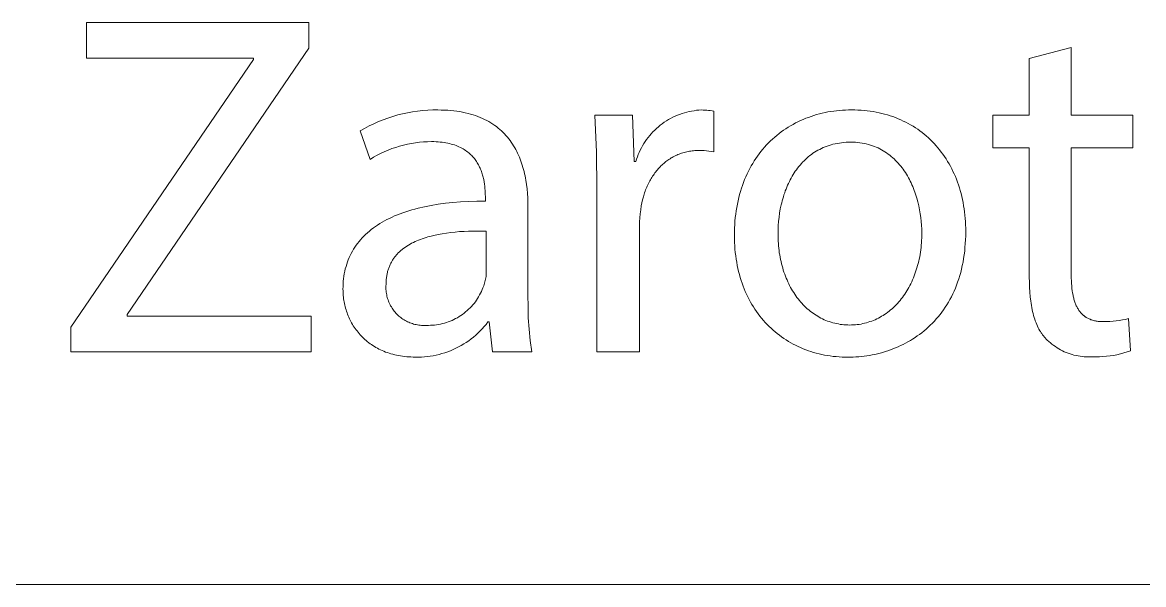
# Model space of a CAD drawing. Header units: millimetres. Extents: x -1421 to 3505, y -683 to 2759.
# Drawn here: x 2670.8 to 2783.9, y -682.8 to -626.1 of the extents above; entities that cross this region are included whole.
import ezdxf

# ---------------------------------------------------------------- set-up
doc = ezdxf.new("R2010")
doc.units = ezdxf.units.MM
doc.header["$MEASUREMENT"] = 0
doc.layers.add('Domyślny', color=7, linetype='Continuous', true_color=0x000000)

msp = doc.modelspace()

# ---------------------------------------------------------------- linework, layer by layer
at = {"layer": 'Domyślny', "color": 18, "lineweight": 15, "true_color": 0x000000}
for p, q in [((2677.29, -629.66), (2677.29, -626.07)), ((2677.29, -626.07), (2699.72, -626.07)), ((2699.72, -626.07), (2699.72, -628.67)), ((2699.72, -628.67), (2681.39, -655.54)), ((2772.36, -629.71), (2776.59, -628.58)), ((2776.59, -628.58), (2776.59, -635.42)), ((2675.71, -656.79), (2694.15, -629.81)), ((2694.15, -629.66), (2677.29, -629.66)), ((2694.15, -629.81), (2694.15, -629.66)), ((2772.36, -635.42), (2772.36, -629.71)), ((2708.68, -635.4), (2709.17, -635.28)), ((2709.17, -635.28), (2709.68, -635.17)), ((2709.68, -635.17), (2710.18, -635.08)), ((2710.18, -635.08), (2710.69, -635.01)), ((2710.69, -635.01), (2711.2, -634.95)), ((2711.2, -634.95), (2711.72, -634.91)), ((2711.72, -634.91), (2712.23, -634.89)), ((2712.23, -634.89), (2712.74, -634.89)), ((2712.74, -634.89), (2713.08, -634.9)), ((2713.08, -634.9), (2713.41, -634.91)), ((2713.41, -634.91), (2713.73, -634.92)), ((2713.73, -634.92), (2714.05, -634.95)), ((2714.05, -634.95), (2714.35, -634.98)), ((2714.35, -634.98), (2714.65, -635.02)), ((2714.65, -635.02), (2714.94, -635.06)), ((2714.94, -635.06), (2715.22, -635.12)), ((2715.22, -635.12), (2715.5, -635.17)), ((2715.5, -635.17), (2715.77, -635.24)), ((2715.77, -635.24), (2716.03, -635.31)), ((2737.11, -635.34), (2737.35, -635.25)), ((2737.35, -635.25), (2737.59, -635.18)), ((2737.59, -635.18), (2737.83, -635.11)), ((2737.83, -635.11), (2738.07, -635.05)), ((2738.07, -635.05), (2738.32, -635.01)), ((2738.32, -635.01), (2738.56, -634.97)), ((2738.56, -634.97), (2738.81, -634.93)), ((2738.81, -634.93), (2739.06, -634.91)), ((2739.06, -634.91), (2739.31, -634.89)), ((2739.31, -634.89), (2739.49, -634.9)), ((2739.49, -634.9), (2739.67, -634.91)), ((2739.67, -634.91), (2739.85, -634.92)), ((2739.85, -634.92), (2740.03, -634.94)), ((2740.03, -634.94), (2740.2, -634.96)), ((2740.2, -634.96), (2740.38, -634.99)), ((2740.38, -634.99), (2740.56, -635.03)), ((2740.56, -635.03), (2740.56, -639.13)), ((2751.2, -635.29), (2751.48, -635.22)), ((2751.48, -635.22), (2751.77, -635.16)), ((2751.77, -635.16), (2752.05, -635.1)), ((2752.05, -635.1), (2752.35, -635.05)), ((2752.35, -635.05), (2752.64, -635.01)), ((2752.64, -635.01), (2752.94, -634.97)), ((2752.94, -634.97), (2753.24, -634.94)), ((2753.24, -634.94), (2753.54, -634.92)), ((2753.54, -634.92), (2753.84, -634.9)), ((2753.84, -634.9), (2754.15, -634.89)), ((2754.15, -634.89), (2754.46, -634.89)), ((2754.46, -634.89), (2754.78, -634.89)), ((2754.78, -634.89), (2755.09, -634.9)), ((2755.09, -634.9), (2755.41, -634.92)), ((2755.41, -634.92), (2755.71, -634.94)), ((2755.71, -634.94), (2756.02, -634.98)), ((2756.02, -634.98), (2756.32, -635.01)), ((2756.32, -635.01), (2756.62, -635.06)), ((2756.62, -635.06), (2756.92, -635.11)), ((2756.92, -635.11), (2757.21, -635.17)), ((2757.21, -635.17), (2757.5, -635.24)), ((2757.5, -635.24), (2757.78, -635.31)), ((2705.8, -636.51), (2706.26, -636.28)), ((2706.26, -636.28), (2706.73, -636.07)), ((2706.73, -636.07), (2707.21, -635.88)), ((2707.21, -635.88), (2707.69, -635.71)), ((2707.69, -635.71), (2708.18, -635.55)), ((2708.18, -635.55), (2708.68, -635.4)), ((2716.03, -635.31), (2716.28, -635.38)), ((2716.28, -635.38), (2716.53, -635.47)), ((2716.53, -635.47), (2716.77, -635.55)), ((2716.77, -635.55), (2717.01, -635.65)), ((2717.01, -635.65), (2717.23, -635.75)), ((2717.23, -635.75), (2717.45, -635.85)), ((2717.45, -635.85), (2717.67, -635.96)), ((2717.67, -635.96), (2717.87, -636.07)), ((2717.87, -636.07), (2718.07, -636.19)), ((2718.07, -636.19), (2718.27, -636.32)), ((2718.27, -636.32), (2718.46, -636.45)), ((2728.72, -639.15), (2728.57, -635.42)), ((2728.57, -635.42), (2732.36, -635.42)), ((2732.36, -635.42), (2732.52, -640.11)), ((2735.16, -636.43), (2735.36, -636.28)), ((2735.36, -636.28), (2735.56, -636.14)), ((2735.56, -636.14), (2735.77, -636)), ((2735.77, -636), (2735.99, -635.87)), ((2735.99, -635.87), (2736.2, -635.75)), ((2736.2, -635.75), (2736.43, -635.63)), ((2736.43, -635.63), (2736.65, -635.53)), ((2736.65, -635.53), (2736.88, -635.43)), ((2736.88, -635.43), (2737.11, -635.34)), ((2748.3, -636.49), (2748.54, -636.35)), ((2748.54, -636.35), (2748.79, -636.21)), ((2748.79, -636.21), (2749.04, -636.09)), ((2749.04, -636.09), (2749.3, -635.96)), ((2749.3, -635.96), (2749.56, -635.85)), ((2749.56, -635.85), (2749.83, -635.74)), ((2749.83, -635.74), (2750.09, -635.64)), ((2750.09, -635.64), (2750.36, -635.54)), ((2750.36, -635.54), (2750.64, -635.45)), ((2750.64, -635.45), (2750.92, -635.37)), ((2750.92, -635.37), (2751.2, -635.29)), ((2757.78, -635.31), (2758.06, -635.39)), ((2758.06, -635.39), (2758.34, -635.48)), ((2758.34, -635.48), (2758.61, -635.57)), ((2758.61, -635.57), (2758.88, -635.67)), ((2758.88, -635.67), (2759.15, -635.78)), ((2759.15, -635.78), (2759.41, -635.89)), ((2759.41, -635.89), (2759.66, -636.01)), ((2759.66, -636.01), (2759.91, -636.13)), ((2759.91, -636.13), (2760.16, -636.26)), ((2760.16, -636.26), (2760.4, -636.4)), ((2760.4, -636.4), (2760.64, -636.54)), ((2768.67, -638.73), (2768.67, -635.42)), ((2768.67, -635.42), (2772.36, -635.42)), ((2776.59, -635.42), (2782.81, -635.42)), ((2782.81, -635.42), (2782.81, -638.73)), ((2704.9, -637.01), (2705.35, -636.75)), ((2705.89, -639.88), (2704.9, -637.01)), ((2705.35, -636.75), (2705.8, -636.51)), ((2718.46, -636.45), (2718.64, -636.58)), ((2718.64, -636.58), (2718.81, -636.72)), ((2718.81, -636.72), (2718.98, -636.86)), ((2718.98, -636.86), (2719.15, -637.01)), ((2719.15, -637.01), (2719.31, -637.16)), ((2719.31, -637.16), (2719.46, -637.32)), ((2719.46, -637.32), (2719.6, -637.48)), ((2719.6, -637.48), (2719.74, -637.64)), ((2733.93, -637.67), (2734.09, -637.48)), ((2734.09, -637.48), (2734.25, -637.29)), ((2734.25, -637.29), (2734.42, -637.1)), ((2734.42, -637.1), (2734.6, -636.93)), ((2734.6, -636.93), (2734.78, -636.76)), ((2734.78, -636.76), (2734.97, -636.59)), ((2734.97, -636.59), (2735.16, -636.43)), ((2746.69, -637.64), (2746.91, -637.46)), ((2746.91, -637.46), (2747.13, -637.28)), ((2747.13, -637.28), (2747.35, -637.11)), ((2747.35, -637.11), (2747.58, -636.94)), ((2747.58, -636.94), (2747.82, -636.79)), ((2747.82, -636.79), (2748.05, -636.63)), ((2748.05, -636.63), (2748.3, -636.49)), ((2760.64, -636.54), (2760.88, -636.69)), ((2760.88, -636.69), (2761.11, -636.85)), ((2761.11, -636.85), (2761.33, -637.01)), ((2761.33, -637.01), (2761.55, -637.17)), ((2761.55, -637.17), (2761.77, -637.35)), ((2761.77, -637.35), (2761.98, -637.52)), ((2761.98, -637.52), (2762.19, -637.71)), ((2708.48, -638.67), (2708.09, -638.8)), ((2708.87, -638.55), (2708.48, -638.67)), ((2709.27, -638.44), (2708.87, -638.55)), ((2709.66, -638.35), (2709.27, -638.44)), ((2710.07, -638.27), (2709.66, -638.35)), ((2710.47, -638.21), (2710.07, -638.27)), ((2710.88, -638.16), (2710.47, -638.21)), ((2711.29, -638.12), (2710.88, -638.16)), ((2711.69, -638.1), (2711.29, -638.12)), ((2712.1, -638.09), (2711.69, -638.1)), ((2712.33, -638.09), (2712.1, -638.09)), ((2712.55, -638.1), (2712.33, -638.09)), ((2712.76, -638.11), (2712.55, -638.1)), ((2712.97, -638.13), (2712.76, -638.11)), ((2713.17, -638.15), (2712.97, -638.13)), ((2713.36, -638.18), (2713.17, -638.15)), ((2713.55, -638.21), (2713.36, -638.18)), ((2713.73, -638.25), (2713.55, -638.21)), ((2713.91, -638.29), (2713.73, -638.25)), ((2714.08, -638.33), (2713.91, -638.29)), ((2714.25, -638.38), (2714.08, -638.33)), ((2714.41, -638.43), (2714.25, -638.38)), ((2714.57, -638.49), (2714.41, -638.43)), ((2714.72, -638.55), (2714.57, -638.49)), ((2714.86, -638.61), (2714.72, -638.55)), ((2715, -638.67), (2714.86, -638.61)), ((2715.14, -638.74), (2715, -638.67)), ((2719.74, -637.64), (2719.88, -637.81)), ((2719.88, -637.81), (2720.01, -637.98)), ((2720.01, -637.98), (2720.13, -638.16)), ((2720.13, -638.16), (2720.25, -638.33)), ((2720.25, -638.33), (2720.37, -638.52)), ((2720.37, -638.52), (2720.48, -638.7)), ((2733.26, -638.72), (2733.38, -638.5)), ((2733.38, -638.5), (2733.51, -638.29)), ((2733.51, -638.29), (2733.64, -638.08)), ((2733.64, -638.08), (2733.78, -637.87)), ((2733.78, -637.87), (2733.93, -637.67)), ((2745.49, -638.86), (2745.68, -638.64)), ((2745.68, -638.64), (2745.87, -638.43)), ((2745.87, -638.43), (2746.07, -638.22)), ((2746.07, -638.22), (2746.27, -638.02)), ((2746.27, -638.02), (2746.48, -637.83)), ((2746.48, -637.83), (2746.69, -637.64)), ((2751.78, -638.62), (2751.59, -638.69)), ((2751.97, -638.54), (2751.78, -638.62)), ((2752.17, -638.48), (2751.97, -638.54)), ((2752.37, -638.42), (2752.17, -638.48)), ((2752.57, -638.36), (2752.37, -638.42)), ((2752.78, -638.31), (2752.57, -638.36)), ((2752.99, -638.27), (2752.78, -638.31)), ((2753.21, -638.23), (2752.99, -638.27)), ((2753.43, -638.2), (2753.21, -638.23)), ((2753.66, -638.18), (2753.43, -638.2)), ((2753.89, -638.16), (2753.66, -638.18)), ((2754.12, -638.15), (2753.89, -638.16)), ((2754.36, -638.15), (2754.12, -638.15)), ((2754.6, -638.15), (2754.36, -638.15)), ((2754.83, -638.16), (2754.6, -638.15)), ((2755.06, -638.18), (2754.83, -638.16)), ((2755.28, -638.21), (2755.06, -638.18)), ((2755.5, -638.24), (2755.28, -638.21)), ((2755.72, -638.28), (2755.5, -638.24)), ((2755.93, -638.32), (2755.72, -638.28)), ((2756.14, -638.38), (2755.93, -638.32)), ((2756.34, -638.44), (2756.14, -638.38)), ((2756.54, -638.5), (2756.34, -638.44)), ((2756.74, -638.57), (2756.54, -638.5)), ((2756.93, -638.65), (2756.74, -638.57)), ((2757.11, -638.73), (2756.93, -638.65)), ((2762.19, -637.71), (2762.39, -637.9)), ((2762.39, -637.9), (2762.58, -638.09)), ((2762.58, -638.09), (2762.78, -638.29)), ((2762.78, -638.29), (2762.96, -638.5)), ((2762.96, -638.5), (2763.14, -638.71)), ((2706.24, -639.67), (2705.89, -639.88)), ((2706.6, -639.47), (2706.24, -639.67)), ((2706.96, -639.28), (2706.6, -639.47)), ((2707.33, -639.11), (2706.96, -639.28)), ((2707.71, -638.95), (2707.33, -639.11)), ((2708.09, -638.8), (2707.71, -638.95)), ((2715.27, -638.82), (2715.14, -638.74)), ((2715.4, -638.89), (2715.27, -638.82)), ((2715.52, -638.97), (2715.4, -638.89)), ((2715.63, -639.05), (2715.52, -638.97)), ((2715.75, -639.14), (2715.63, -639.05)), ((2715.85, -639.23), (2715.75, -639.14)), ((2715.96, -639.32), (2715.85, -639.23)), ((2716.06, -639.41), (2715.96, -639.32)), ((2716.15, -639.5), (2716.06, -639.41)), ((2716.24, -639.6), (2716.15, -639.5)), ((2716.33, -639.7), (2716.24, -639.6)), ((2716.41, -639.8), (2716.33, -639.7)), ((2716.49, -639.9), (2716.41, -639.8)), ((2720.48, -638.7), (2720.58, -638.89)), ((2720.58, -638.89), (2720.68, -639.08)), ((2720.68, -639.08), (2720.77, -639.27)), ((2720.77, -639.27), (2720.86, -639.47)), ((2720.86, -639.47), (2720.95, -639.66)), ((2720.95, -639.66), (2721.03, -639.86)), ((2728.76, -642.88), (2728.72, -639.15)), ((2732.77, -639.87), (2732.85, -639.64)), ((2732.85, -639.64), (2732.94, -639.4)), ((2732.94, -639.4), (2733.04, -639.17)), ((2733.04, -639.17), (2733.14, -638.94)), ((2733.14, -638.94), (2733.26, -638.72)), ((2736.25, -639.74), (2736.14, -639.81)), ((2736.36, -639.68), (2736.25, -639.74)), ((2736.47, -639.62), (2736.36, -639.68)), ((2736.59, -639.56), (2736.47, -639.62)), ((2736.71, -639.5), (2736.59, -639.56)), ((2736.82, -639.44), (2736.71, -639.5)), ((2736.94, -639.39), (2736.82, -639.44)), ((2737.07, -639.34), (2736.94, -639.39)), ((2737.19, -639.3), (2737.07, -639.34)), ((2737.31, -639.25), (2737.19, -639.3)), ((2737.44, -639.21), (2737.31, -639.25)), ((2737.57, -639.18), (2737.44, -639.21)), ((2737.7, -639.14), (2737.57, -639.18)), ((2737.83, -639.11), (2737.7, -639.14)), ((2737.96, -639.09), (2737.83, -639.11)), ((2738.09, -639.06), (2737.96, -639.09)), ((2738.23, -639.04), (2738.09, -639.06)), ((2738.36, -639.02), (2738.23, -639.04)), ((2738.5, -639.01), (2738.36, -639.02)), ((2738.64, -638.99), (2738.5, -639.01)), ((2738.78, -638.99), (2738.64, -638.99)), ((2738.92, -638.98), (2738.78, -638.99)), ((2739.07, -638.98), (2738.92, -638.98)), ((2739.32, -638.98), (2739.07, -638.98)), ((2739.57, -639), (2739.32, -638.98)), ((2739.81, -639.02), (2739.57, -639)), ((2740.06, -639.05), (2739.81, -639.02)), ((2740.31, -639.08), (2740.06, -639.05)), ((2740.56, -639.13), (2740.31, -639.08)), ((2744.63, -640.04), (2744.79, -639.79)), ((2744.79, -639.79), (2744.96, -639.55)), ((2744.96, -639.55), (2745.13, -639.31)), ((2745.13, -639.31), (2745.31, -639.08)), ((2745.31, -639.08), (2745.49, -638.86)), ((2749.93, -639.76), (2749.79, -639.89)), ((2750.08, -639.63), (2749.93, -639.76)), ((2750.23, -639.5), (2750.08, -639.63)), ((2750.39, -639.39), (2750.23, -639.5)), ((2750.55, -639.27), (2750.39, -639.39)), ((2750.71, -639.16), (2750.55, -639.27)), ((2750.88, -639.06), (2750.71, -639.16)), ((2751.05, -638.96), (2750.88, -639.06)), ((2751.23, -638.87), (2751.05, -638.96)), ((2751.41, -638.78), (2751.23, -638.87)), ((2751.59, -638.69), (2751.41, -638.78)), ((2757.29, -638.82), (2757.11, -638.73)), ((2757.47, -638.91), (2757.29, -638.82)), ((2757.64, -639.01), (2757.47, -638.91)), ((2757.81, -639.12), (2757.64, -639.01)), ((2757.98, -639.23), (2757.81, -639.12)), ((2758.14, -639.34), (2757.98, -639.23)), ((2758.3, -639.46), (2758.14, -639.34)), ((2758.45, -639.58), (2758.3, -639.46)), ((2758.6, -639.71), (2758.45, -639.58)), ((2758.74, -639.84), (2758.6, -639.71)), ((2763.14, -638.71), (2763.32, -638.92)), ((2763.32, -638.92), (2763.49, -639.14)), ((2763.49, -639.14), (2763.66, -639.37)), ((2763.66, -639.37), (2763.82, -639.6)), ((2763.82, -639.6), (2763.97, -639.84)), ((2772.36, -638.73), (2768.67, -638.73)), ((2772.36, -651.76), (2772.36, -638.73)), ((2782.81, -638.73), (2776.59, -638.73)), ((2776.59, -638.73), (2776.59, -651.59)), ((2716.57, -640), (2716.49, -639.9)), ((2716.64, -640.11), (2716.57, -640)), ((2716.7, -640.22), (2716.64, -640.11)), ((2716.77, -640.33), (2716.7, -640.22)), ((2716.83, -640.43), (2716.77, -640.33)), ((2716.89, -640.55), (2716.83, -640.43)), ((2716.94, -640.66), (2716.89, -640.55)), ((2716.99, -640.77), (2716.94, -640.66)), ((2717.04, -640.88), (2716.99, -640.77)), ((2717.09, -641), (2717.04, -640.88)), ((2721.03, -639.86), (2721.11, -640.07)), ((2721.11, -640.07), (2721.18, -640.27)), ((2721.18, -640.27), (2721.24, -640.48)), ((2721.24, -640.48), (2721.31, -640.69)), ((2721.31, -640.69), (2721.37, -640.9)), ((2721.37, -640.9), (2721.42, -641.11)), ((2732.52, -640.11), (2732.7, -640.11)), ((2732.7, -640.11), (2732.77, -639.87)), ((2734.86, -640.93), (2734.78, -641.04)), ((2734.95, -640.83), (2734.86, -640.93)), ((2735.04, -640.73), (2734.95, -640.83)), ((2735.13, -640.64), (2735.04, -640.73)), ((2735.22, -640.54), (2735.13, -640.64)), ((2735.32, -640.45), (2735.22, -640.54)), ((2735.42, -640.36), (2735.32, -640.45)), ((2735.51, -640.28), (2735.42, -640.36)), ((2735.61, -640.19), (2735.51, -640.28)), ((2735.72, -640.11), (2735.61, -640.19)), ((2735.82, -640.03), (2735.72, -640.11)), ((2735.92, -639.96), (2735.82, -640.03)), ((2736.03, -639.88), (2735.92, -639.96)), ((2736.14, -639.81), (2736.03, -639.88)), ((2744.04, -641.08), (2744.18, -640.81)), ((2744.18, -640.81), (2744.33, -640.54)), ((2744.33, -640.54), (2744.48, -640.29)), ((2744.48, -640.29), (2744.63, -640.04)), ((2748.89, -640.92), (2748.77, -641.08)), ((2749, -640.76), (2748.89, -640.92)), ((2749.12, -640.61), (2749, -640.76)), ((2749.25, -640.46), (2749.12, -640.61)), ((2749.38, -640.31), (2749.25, -640.46)), ((2749.51, -640.16), (2749.38, -640.31)), ((2749.65, -640.02), (2749.51, -640.16)), ((2749.79, -639.89), (2749.65, -640.02)), ((2758.88, -639.98), (2758.74, -639.84)), ((2759.02, -640.12), (2758.88, -639.98)), ((2759.15, -640.27), (2759.02, -640.12)), ((2759.28, -640.42), (2759.15, -640.27)), ((2759.41, -640.57), (2759.28, -640.42)), ((2759.53, -640.72), (2759.41, -640.57)), ((2759.64, -640.88), (2759.53, -640.72)), ((2759.76, -641.05), (2759.64, -640.88)), ((2763.97, -639.84), (2764.12, -640.08)), ((2764.12, -640.08), (2764.27, -640.32)), ((2764.27, -640.32), (2764.41, -640.57)), ((2764.41, -640.57), (2764.54, -640.83)), ((2764.54, -640.83), (2764.67, -641.09)), ((2717.13, -641.11), (2717.09, -641)), ((2717.17, -641.23), (2717.13, -641.11)), ((2717.21, -641.34), (2717.17, -641.23)), ((2717.24, -641.46), (2717.21, -641.34)), ((2717.27, -641.57), (2717.24, -641.46)), ((2717.3, -641.69), (2717.27, -641.57)), ((2717.33, -641.8), (2717.3, -641.69)), ((2717.36, -641.92), (2717.33, -641.8)), ((2717.4, -642.15), (2717.36, -641.92)), ((2721.42, -641.11), (2721.47, -641.33)), ((2721.47, -641.33), (2721.52, -641.54)), ((2721.52, -641.54), (2721.56, -641.76)), ((2721.56, -641.76), (2721.6, -641.98)), ((2721.6, -641.98), (2721.67, -642.42)), ((2734.1, -642.06), (2734.03, -642.18)), ((2734.17, -641.94), (2734.1, -642.06)), ((2734.24, -641.82), (2734.17, -641.94)), ((2734.31, -641.7), (2734.24, -641.82)), ((2734.38, -641.58), (2734.31, -641.7)), ((2734.46, -641.47), (2734.38, -641.58)), ((2734.54, -641.36), (2734.46, -641.47)), ((2734.61, -641.25), (2734.54, -641.36)), ((2734.7, -641.14), (2734.61, -641.25)), ((2734.78, -641.04), (2734.7, -641.14)), ((2743.55, -642.21), (2743.66, -641.92)), ((2743.66, -641.92), (2743.79, -641.63)), ((2743.79, -641.63), (2743.91, -641.35)), ((2743.91, -641.35), (2744.04, -641.08)), ((2748.26, -641.94), (2748.17, -642.12)), ((2748.35, -641.76), (2748.26, -641.94)), ((2748.45, -641.59), (2748.35, -641.76)), ((2748.56, -641.42), (2748.45, -641.59)), ((2748.66, -641.25), (2748.56, -641.42)), ((2748.77, -641.08), (2748.66, -641.25)), ((2759.87, -641.21), (2759.76, -641.05)), ((2759.97, -641.38), (2759.87, -641.21)), ((2760.08, -641.55), (2759.97, -641.38)), ((2760.17, -641.73), (2760.08, -641.55)), ((2760.27, -641.9), (2760.17, -641.73)), ((2760.36, -642.08), (2760.27, -641.9)), ((2764.67, -641.09), (2764.79, -641.35)), ((2764.79, -641.35), (2764.91, -641.62)), ((2764.91, -641.62), (2765.02, -641.89)), ((2765.02, -641.89), (2765.12, -642.17)), ((2717.43, -642.37), (2717.4, -642.15)), ((2717.46, -642.59), (2717.43, -642.37)), ((2717.48, -642.81), (2717.46, -642.59)), ((2717.5, -643.02), (2717.48, -642.81)), ((2717.51, -643.23), (2717.5, -643.02)), ((2721.67, -642.42), (2721.72, -642.86)), ((2721.72, -642.86), (2721.76, -643.31)), ((2728.76, -659.29), (2728.76, -642.88)), ((2733.63, -643.1), (2733.58, -643.24)), ((2733.68, -642.96), (2733.63, -643.1)), ((2733.74, -642.83), (2733.68, -642.96)), ((2733.79, -642.7), (2733.74, -642.83)), ((2733.85, -642.57), (2733.79, -642.7)), ((2733.91, -642.44), (2733.85, -642.57)), ((2733.97, -642.31), (2733.91, -642.44)), ((2734.03, -642.18), (2733.97, -642.31)), ((2743.16, -643.42), (2743.24, -643.11)), ((2743.24, -643.11), (2743.34, -642.8)), ((2743.34, -642.8), (2743.44, -642.5)), ((2743.44, -642.5), (2743.55, -642.21)), ((2747.76, -643.06), (2747.7, -643.26)), ((2747.84, -642.87), (2747.76, -643.06)), ((2747.92, -642.68), (2747.84, -642.87)), ((2748, -642.49), (2747.92, -642.68)), ((2748.08, -642.31), (2748, -642.49)), ((2748.17, -642.12), (2748.08, -642.31)), ((2760.45, -642.26), (2760.36, -642.08)), ((2760.53, -642.45), (2760.45, -642.26)), ((2760.61, -642.63), (2760.53, -642.45)), ((2760.69, -642.82), (2760.61, -642.63)), ((2760.76, -643.01), (2760.69, -642.82)), ((2760.83, -643.2), (2760.76, -643.01)), ((2760.9, -643.39), (2760.83, -643.2)), ((2765.12, -642.17), (2765.22, -642.45)), ((2765.22, -642.45), (2765.31, -642.74)), ((2765.31, -642.74), (2765.4, -643.03)), ((2765.4, -643.03), (2765.48, -643.33)), ((2712.77, -644.41), (2713.5, -644.31)), ((2713.5, -644.31), (2714.25, -644.23)), ((2714.25, -644.23), (2715.03, -644.17)), ((2715.03, -644.17), (2715.84, -644.12)), ((2715.84, -644.12), (2716.66, -644.1)), ((2716.66, -644.1), (2717.52, -644.09)), ((2717.51, -643.43), (2717.51, -643.23)), ((2717.52, -643.62), (2717.51, -643.43)), ((2717.52, -644.09), (2717.52, -643.62)), ((2721.76, -643.31), (2721.79, -643.76)), ((2721.79, -643.76), (2721.81, -644.2)), ((2721.81, -644.2), (2721.81, -644.65)), ((2733.3, -644.25), (2733.24, -644.56)), ((2733.37, -643.96), (2733.3, -644.25)), ((2733.45, -643.66), (2733.37, -643.96)), ((2733.54, -643.38), (2733.45, -643.66)), ((2733.58, -643.24), (2733.54, -643.38)), ((2742.93, -644.39), (2743, -644.06)), ((2743, -644.06), (2743.07, -643.74)), ((2743.07, -643.74), (2743.16, -643.42)), ((2747.4, -644.26), (2747.35, -644.46)), ((2747.45, -644.05), (2747.4, -644.26)), ((2747.51, -643.85), (2747.45, -644.05)), ((2747.57, -643.65), (2747.51, -643.85)), ((2747.63, -643.45), (2747.57, -643.65)), ((2747.7, -643.26), (2747.63, -643.45)), ((2760.96, -643.58), (2760.9, -643.39)), ((2761.02, -643.78), (2760.96, -643.58)), ((2761.13, -644.17), (2761.02, -643.78)), ((2761.22, -644.56), (2761.13, -644.17)), ((2765.48, -643.33), (2765.56, -643.63)), ((2765.56, -643.63), (2765.62, -643.93)), ((2765.62, -643.93), (2765.69, -644.24)), ((2765.69, -644.24), (2765.74, -644.55)), ((2708.65, -645.48), (2708.92, -645.37)), ((2708.92, -645.37), (2709.21, -645.26)), ((2709.21, -645.26), (2709.5, -645.16)), ((2709.5, -645.16), (2709.8, -645.07)), ((2709.8, -645.07), (2710.1, -644.98)), ((2710.1, -644.98), (2710.41, -644.89)), ((2710.41, -644.89), (2710.73, -644.81)), ((2710.73, -644.81), (2711.38, -644.66)), ((2711.38, -644.66), (2712.06, -644.52)), ((2712.06, -644.52), (2712.77, -644.41)), ((2721.81, -644.65), (2721.81, -653.59)), ((2733.14, -645.36), (2733.1, -645.76)), ((2733.18, -644.96), (2733.14, -645.36)), ((2733.24, -644.56), (2733.18, -644.96)), ((2742.72, -645.75), (2742.76, -645.4)), ((2742.76, -645.4), (2742.81, -645.06)), ((2742.81, -645.06), (2742.87, -644.72)), ((2742.87, -644.72), (2742.93, -644.39)), ((2747.19, -645.29), (2747.13, -645.71)), ((2747.26, -644.87), (2747.19, -645.29)), ((2747.35, -644.46), (2747.26, -644.87)), ((2761.3, -644.96), (2761.22, -644.56)), ((2761.37, -645.36), (2761.3, -644.96)), ((2761.43, -645.75), (2761.37, -645.36)), ((2765.74, -644.55), (2765.79, -644.86)), ((2765.79, -644.86), (2765.83, -645.18)), ((2765.83, -645.18), (2765.87, -645.5)), ((2706.44, -646.65), (2706.66, -646.5)), ((2706.66, -646.5), (2706.88, -646.36)), ((2706.88, -646.36), (2707.12, -646.22)), ((2707.12, -646.22), (2707.35, -646.09)), ((2707.35, -646.09), (2707.6, -645.96)), ((2707.6, -645.96), (2707.85, -645.83)), ((2707.85, -645.83), (2708.11, -645.71)), ((2708.11, -645.71), (2708.37, -645.59)), ((2708.37, -645.59), (2708.65, -645.48)), ((2733.07, -646.17), (2733.06, -646.57)), ((2733.06, -646.57), (2733.06, -659.29)), ((2733.1, -645.76), (2733.07, -646.17)), ((2742.64, -646.82), (2742.66, -646.46)), ((2742.66, -646.46), (2742.69, -646.1)), ((2742.69, -646.1), (2742.72, -645.75)), ((2747.05, -646.55), (2747.03, -646.98)), ((2747.08, -646.13), (2747.05, -646.55)), ((2747.13, -645.71), (2747.08, -646.13)), ((2761.47, -646.14), (2761.43, -645.75)), ((2761.5, -646.53), (2761.47, -646.14)), ((2761.52, -646.92), (2761.5, -646.53)), ((2765.87, -645.5), (2765.9, -645.83)), ((2765.9, -645.83), (2765.92, -646.16)), ((2765.92, -646.16), (2765.94, -646.49)), ((2765.94, -646.49), (2765.95, -646.83)), ((2705.1, -647.8), (2705.27, -647.62)), ((2705.27, -647.62), (2705.45, -647.45)), ((2705.45, -647.45), (2705.64, -647.28)), ((2705.64, -647.28), (2705.83, -647.12)), ((2705.83, -647.12), (2706.02, -646.96)), ((2706.02, -646.96), (2706.23, -646.8)), ((2706.23, -646.8), (2706.44, -646.65)), ((2711.73, -647.7), (2711.54, -647.76)), ((2711.93, -647.65), (2711.73, -647.7)), ((2712.33, -647.55), (2711.93, -647.65)), ((2712.75, -647.46), (2712.33, -647.55)), ((2713.17, -647.38), (2712.75, -647.46)), ((2713.6, -647.31), (2713.17, -647.38)), ((2714.04, -647.26), (2713.6, -647.31)), ((2714.48, -647.21), (2714.04, -647.26)), ((2714.92, -647.17), (2714.48, -647.21)), ((2715.37, -647.15), (2714.92, -647.17)), ((2715.82, -647.12), (2715.37, -647.15)), ((2716.72, -647.11), (2715.82, -647.12)), ((2717.61, -647.11), (2716.72, -647.11)), ((2717.61, -651.26), (2717.61, -647.11)), ((2742.63, -647.19), (2742.64, -646.82)), ((2742.63, -647.56), (2742.63, -647.19)), ((2742.63, -647.92), (2742.63, -647.56)), ((2747.03, -646.98), (2747.03, -647.4)), ((2747.03, -647.4), (2747.03, -647.64)), ((2747.03, -647.64), (2747.03, -647.89)), ((2761.53, -647.3), (2761.52, -646.92)), ((2761.52, -647.55), (2761.53, -647.3)), ((2761.52, -647.8), (2761.52, -647.55)), ((2765.95, -647.58), (2765.94, -647.98)), ((2765.95, -646.83), (2765.95, -647.17)), ((2765.95, -647.17), (2765.95, -647.58)), ((2704.23, -648.94), (2704.36, -648.74)), ((2704.36, -648.74), (2704.49, -648.54)), ((2704.49, -648.54), (2704.64, -648.35)), ((2704.64, -648.35), (2704.79, -648.16)), ((2704.79, -648.16), (2704.94, -647.98)), ((2704.94, -647.98), (2705.1, -647.8)), ((2709.31, -648.83), (2709.17, -648.94)), ((2709.46, -648.72), (2709.31, -648.83)), ((2709.61, -648.62), (2709.46, -648.72)), ((2709.77, -648.53), (2709.61, -648.62)), ((2709.93, -648.43), (2709.77, -648.53)), ((2710.09, -648.34), (2709.93, -648.43)), ((2710.26, -648.26), (2710.09, -648.34)), ((2710.43, -648.18), (2710.26, -648.26)), ((2710.61, -648.1), (2710.43, -648.18)), ((2710.79, -648.02), (2710.61, -648.1)), ((2710.97, -647.95), (2710.79, -648.02)), ((2711.15, -647.89), (2710.97, -647.95)), ((2711.34, -647.82), (2711.15, -647.89)), ((2711.54, -647.76), (2711.34, -647.82)), ((2742.64, -648.26), (2742.63, -647.92)), ((2742.66, -648.61), (2742.64, -648.26)), ((2742.69, -648.95), (2742.66, -648.61)), ((2747.03, -647.89), (2747.05, -648.13)), ((2747.05, -648.13), (2747.06, -648.37)), ((2747.06, -648.37), (2747.08, -648.6)), ((2747.08, -648.6), (2747.1, -648.84)), ((2747.1, -648.84), (2747.13, -649.07)), ((2761.42, -649.01), (2761.45, -648.77)), ((2761.45, -648.77), (2761.47, -648.53)), ((2761.47, -648.53), (2761.49, -648.29)), ((2761.49, -648.29), (2761.51, -648.05)), ((2761.51, -648.05), (2761.52, -647.8)), ((2765.88, -648.76), (2765.85, -649.15)), ((2765.91, -648.38), (2765.88, -648.76)), ((2765.94, -647.98), (2765.91, -648.38)), ((2703.7, -650.01), (2703.79, -649.79)), ((2703.79, -649.79), (2703.89, -649.57)), ((2703.89, -649.57), (2704, -649.36)), ((2704, -649.36), (2704.11, -649.15)), ((2704.11, -649.15), (2704.23, -648.94)), ((2708.22, -649.96), (2708.17, -650.04)), ((2708.27, -649.89), (2708.22, -649.96)), ((2708.32, -649.82), (2708.27, -649.89)), ((2708.37, -649.75), (2708.32, -649.82)), ((2708.42, -649.68), (2708.37, -649.75)), ((2708.48, -649.61), (2708.42, -649.68)), ((2708.53, -649.54), (2708.48, -649.61)), ((2708.59, -649.48), (2708.53, -649.54)), ((2708.65, -649.41), (2708.59, -649.48)), ((2708.71, -649.35), (2708.65, -649.41)), ((2708.77, -649.29), (2708.71, -649.35)), ((2708.84, -649.23), (2708.77, -649.29)), ((2708.9, -649.17), (2708.84, -649.23)), ((2708.96, -649.11), (2708.9, -649.17)), ((2709.03, -649.05), (2708.96, -649.11)), ((2709.1, -648.99), (2709.03, -649.05)), ((2709.17, -648.94), (2709.1, -648.99)), ((2742.72, -649.28), (2742.69, -648.95)), ((2742.76, -649.61), (2742.72, -649.28)), ((2742.8, -649.94), (2742.76, -649.61)), ((2742.86, -650.26), (2742.8, -649.94)), ((2747.13, -649.07), (2747.16, -649.3)), ((2747.16, -649.3), (2747.2, -649.52)), ((2747.2, -649.52), (2747.24, -649.75)), ((2747.24, -649.75), (2747.28, -649.97)), ((2747.28, -649.97), (2747.33, -650.19)), ((2761.21, -650.16), (2761.26, -649.93)), ((2761.26, -649.93), (2761.31, -649.71)), ((2761.31, -649.71), (2761.35, -649.48)), ((2761.35, -649.48), (2761.38, -649.25)), ((2761.38, -649.25), (2761.42, -649.01)), ((2765.74, -649.88), (2765.68, -650.24)), ((2765.8, -649.52), (2765.74, -649.88)), ((2765.85, -649.15), (2765.8, -649.52)), ((2703.35, -651.17), (2703.4, -650.93)), ((2703.4, -650.93), (2703.47, -650.7)), ((2703.47, -650.7), (2703.54, -650.46)), ((2703.54, -650.46), (2703.61, -650.23)), ((2703.61, -650.23), (2703.7, -650.01)), ((2707.7, -651.1), (2707.67, -651.19)), ((2707.72, -651.01), (2707.7, -651.1)), ((2707.75, -650.92), (2707.72, -651.01)), ((2707.78, -650.84), (2707.75, -650.92)), ((2707.81, -650.75), (2707.78, -650.84)), ((2707.85, -650.67), (2707.81, -650.75)), ((2707.88, -650.58), (2707.85, -650.67)), ((2707.92, -650.5), (2707.88, -650.58)), ((2707.96, -650.42), (2707.92, -650.5)), ((2708, -650.34), (2707.96, -650.42)), ((2708.04, -650.26), (2708, -650.34)), ((2708.08, -650.19), (2708.04, -650.26)), ((2708.12, -650.11), (2708.08, -650.19)), ((2708.17, -650.04), (2708.12, -650.11)), ((2742.92, -650.58), (2742.86, -650.26)), ((2742.98, -650.89), (2742.92, -650.58)), ((2743.05, -651.2), (2742.98, -650.89)), ((2747.33, -650.19), (2747.38, -650.41)), ((2747.38, -650.41), (2747.44, -650.62)), ((2747.44, -650.62), (2747.5, -650.83)), ((2747.5, -650.83), (2747.56, -651.04)), ((2747.56, -651.04), (2747.63, -651.25)), ((2760.9, -651.23), (2760.97, -651.02)), ((2760.97, -651.02), (2761.04, -650.81)), ((2761.04, -650.81), (2761.1, -650.6)), ((2761.1, -650.6), (2761.16, -650.38)), ((2761.16, -650.38), (2761.21, -650.16)), ((2765.53, -650.94), (2765.45, -651.28)), ((2765.61, -650.6), (2765.53, -650.94)), ((2765.68, -650.24), (2765.61, -650.6)), ((2703.18, -652.44), (2703.2, -652.18)), ((2703.2, -652.18), (2703.22, -651.92)), ((2703.22, -651.92), (2703.26, -651.67)), ((2703.26, -651.67), (2703.3, -651.42)), ((2703.3, -651.42), (2703.35, -651.17)), ((2707.52, -652.17), (2707.51, -652.28)), ((2707.53, -652.07), (2707.52, -652.17)), ((2707.55, -651.86), (2707.53, -651.97)), ((2707.53, -651.97), (2707.53, -652.07)), ((2707.56, -651.76), (2707.55, -651.86)), ((2707.57, -651.67), (2707.56, -651.76)), ((2707.59, -651.57), (2707.57, -651.67)), ((2707.61, -651.47), (2707.59, -651.57)), ((2707.63, -651.38), (2707.61, -651.47)), ((2707.65, -651.28), (2707.63, -651.38)), ((2707.67, -651.19), (2707.65, -651.28)), ((2717.44, -652.37), (2717.48, -652.24)), ((2717.48, -652.24), (2717.51, -652.1)), ((2717.51, -652.1), (2717.54, -651.96)), ((2717.54, -651.96), (2717.57, -651.82)), ((2717.57, -651.82), (2717.59, -651.68)), ((2717.59, -651.68), (2717.6, -651.54)), ((2717.6, -651.54), (2717.61, -651.4)), ((2717.61, -651.4), (2717.61, -651.26)), ((2743.13, -651.5), (2743.05, -651.2)), ((2743.22, -651.8), (2743.13, -651.5)), ((2743.31, -652.09), (2743.22, -651.8)), ((2743.41, -652.38), (2743.31, -652.09)), ((2747.63, -651.25), (2747.7, -651.45)), ((2747.7, -651.45), (2747.78, -651.65)), ((2747.78, -651.65), (2747.85, -651.85)), ((2747.85, -651.85), (2747.94, -652.04)), ((2747.94, -652.04), (2748.02, -652.23)), ((2748.02, -652.23), (2748.11, -652.42)), ((2760.41, -652.42), (2760.51, -652.23)), ((2760.51, -652.23), (2760.59, -652.04)), ((2760.59, -652.04), (2760.68, -651.84)), ((2760.68, -651.84), (2760.76, -651.64)), ((2760.76, -651.64), (2760.83, -651.44)), ((2760.83, -651.44), (2760.9, -651.23)), ((2765.25, -651.93), (2765.14, -652.25)), ((2765.35, -651.61), (2765.25, -651.93)), ((2765.45, -651.28), (2765.35, -651.61)), ((2772.37, -652.28), (2772.36, -651.76)), ((2776.59, -651.59), (2776.6, -651.87)), ((2776.6, -651.87), (2776.61, -652.13)), ((2776.61, -652.13), (2776.62, -652.39)), ((2703.16, -652.97), (2703.17, -652.7)), ((2703.17, -653.13), (2703.16, -652.97)), ((2703.17, -652.7), (2703.18, -652.44)), ((2703.17, -653.29), (2703.17, -653.13)), ((2703.18, -653.45), (2703.17, -653.29)), ((2707.51, -652.49), (2707.5, -652.62)), ((2707.5, -652.62), (2707.5, -652.76)), ((2707.5, -652.76), (2707.5, -652.89)), ((2707.5, -652.89), (2707.5, -653.02)), ((2707.5, -653.02), (2707.51, -653.15)), ((2707.51, -652.28), (2707.51, -652.38)), ((2707.51, -652.38), (2707.51, -652.49)), ((2707.51, -653.15), (2707.53, -653.28)), ((2707.53, -653.28), (2707.55, -653.41)), ((2717.04, -653.39), (2717.13, -653.2)), ((2717.13, -653.2), (2717.21, -653.02)), ((2717.21, -653.02), (2717.28, -652.83)), ((2717.28, -652.83), (2717.35, -652.64)), ((2717.35, -652.64), (2717.4, -652.51)), ((2717.4, -652.51), (2717.44, -652.37)), ((2743.51, -652.66), (2743.41, -652.38)), ((2743.62, -652.94), (2743.51, -652.66)), ((2743.73, -653.22), (2743.62, -652.94)), ((2743.86, -653.49), (2743.73, -653.22)), ((2748.11, -652.42), (2748.2, -652.61)), ((2748.2, -652.61), (2748.3, -652.79)), ((2748.3, -652.79), (2748.4, -652.97)), ((2748.4, -652.97), (2748.5, -653.14)), ((2748.5, -653.14), (2748.61, -653.31)), ((2748.61, -653.31), (2748.72, -653.48)), ((2759.8, -653.48), (2759.91, -653.31)), ((2759.91, -653.31), (2760.02, -653.14)), ((2760.02, -653.14), (2760.12, -652.97)), ((2760.12, -652.97), (2760.22, -652.79)), ((2760.22, -652.79), (2760.32, -652.6)), ((2760.32, -652.6), (2760.41, -652.42)), ((2764.78, -653.16), (2764.65, -653.45)), ((2764.91, -652.87), (2764.78, -653.16)), ((2765.03, -652.56), (2764.91, -652.87)), ((2765.14, -652.25), (2765.03, -652.56)), ((2772.39, -652.78), (2772.37, -652.28)), ((2772.41, -653.26), (2772.39, -652.78)), ((2772.45, -653.73), (2772.41, -653.26)), ((2776.62, -652.39), (2776.64, -652.65)), ((2776.64, -652.65), (2776.66, -652.89)), ((2776.66, -652.89), (2776.69, -653.13)), ((2776.69, -653.13), (2776.72, -653.35)), ((2776.72, -653.35), (2776.77, -653.57)), ((2703.19, -653.62), (2703.18, -653.45)), ((2703.21, -653.78), (2703.19, -653.62)), ((2703.23, -653.94), (2703.21, -653.78)), ((2703.25, -654.1), (2703.23, -653.94)), ((2703.28, -654.26), (2703.25, -654.1)), ((2703.31, -654.41), (2703.28, -654.26)), ((2703.34, -654.57), (2703.31, -654.41)), ((2707.55, -653.41), (2707.57, -653.54)), ((2707.57, -653.54), (2707.6, -653.67)), ((2707.6, -653.67), (2707.63, -653.8)), ((2707.63, -653.8), (2707.67, -653.93)), ((2707.67, -653.93), (2707.71, -654.05)), ((2707.71, -654.05), (2707.75, -654.18)), ((2707.75, -654.18), (2707.8, -654.3)), ((2707.8, -654.3), (2707.86, -654.42)), ((2707.86, -654.42), (2707.91, -654.54)), ((2716.25, -654.56), (2716.38, -654.41)), ((2716.38, -654.41), (2716.51, -654.25)), ((2716.51, -654.25), (2716.62, -654.08)), ((2716.62, -654.08), (2716.74, -653.91)), ((2716.74, -653.91), (2716.84, -653.74)), ((2716.84, -653.74), (2716.94, -653.56)), ((2716.94, -653.56), (2717.04, -653.39)), ((2721.81, -653.59), (2721.82, -654.73)), ((2743.98, -653.75), (2743.86, -653.49)), ((2744.12, -654.01), (2743.98, -653.75)), ((2744.25, -654.27), (2744.12, -654.01)), ((2744.4, -654.52), (2744.25, -654.27)), ((2748.72, -653.48), (2748.83, -653.64)), ((2748.83, -653.64), (2748.94, -653.8)), ((2748.94, -653.8), (2749.06, -653.96)), ((2749.06, -653.96), (2749.18, -654.11)), ((2749.18, -654.11), (2749.31, -654.26)), ((2749.31, -654.26), (2749.44, -654.4)), ((2749.44, -654.4), (2749.57, -654.54)), ((2758.94, -654.55), (2759.07, -654.41)), ((2759.07, -654.41), (2759.2, -654.26)), ((2759.2, -654.26), (2759.33, -654.11)), ((2759.33, -654.11), (2759.45, -653.96)), ((2759.45, -653.96), (2759.57, -653.81)), ((2759.57, -653.81), (2759.69, -653.64)), ((2759.69, -653.64), (2759.8, -653.48)), ((2764.21, -654.28), (2764.05, -654.54)), ((2764.36, -654.01), (2764.21, -654.28)), ((2764.51, -653.73), (2764.36, -654.01)), ((2764.65, -653.45), (2764.51, -653.73)), ((2772.51, -654.18), (2772.45, -653.73)), ((2772.54, -654.4), (2772.51, -654.18)), ((2772.57, -654.62), (2772.54, -654.4)), ((2776.77, -653.57), (2776.79, -653.68)), ((2776.79, -653.68), (2776.81, -653.79)), ((2776.81, -653.79), (2776.84, -653.89)), ((2776.84, -653.89), (2776.87, -653.99)), ((2776.87, -653.99), (2776.9, -654.09)), ((2776.9, -654.09), (2776.93, -654.18)), ((2776.93, -654.18), (2776.96, -654.28)), ((2776.96, -654.28), (2776.99, -654.37)), ((2776.99, -654.37), (2777.03, -654.46)), ((2777.03, -654.46), (2777.06, -654.55)), ((2681.39, -655.54), (2681.39, -655.71)), ((2703.38, -654.73), (2703.34, -654.57)), ((2703.42, -654.89), (2703.38, -654.73)), ((2703.47, -655.04), (2703.42, -654.89)), ((2703.52, -655.19), (2703.47, -655.04)), ((2703.57, -655.35), (2703.52, -655.19)), ((2703.63, -655.5), (2703.57, -655.35)), ((2703.69, -655.65), (2703.63, -655.5)), ((2707.91, -654.54), (2707.97, -654.65)), ((2707.97, -654.65), (2708.04, -654.77)), ((2708.04, -654.77), (2708.11, -654.88)), ((2708.11, -654.88), (2708.18, -654.99)), ((2708.18, -654.99), (2708.26, -655.1)), ((2708.26, -655.1), (2708.34, -655.2)), ((2708.34, -655.2), (2708.43, -655.3)), ((2708.43, -655.3), (2708.51, -655.4)), ((2708.51, -655.4), (2708.6, -655.5)), ((2708.6, -655.5), (2708.7, -655.59)), ((2708.7, -655.59), (2708.8, -655.68)), ((2714.87, -655.74), (2715.04, -655.63)), ((2715.04, -655.63), (2715.21, -655.52)), ((2715.21, -655.52), (2715.37, -655.4)), ((2715.37, -655.4), (2715.53, -655.27)), ((2715.53, -655.27), (2715.69, -655.14)), ((2715.69, -655.14), (2715.83, -655)), ((2715.83, -655), (2715.98, -654.86)), ((2715.98, -654.86), (2716.12, -654.71)), ((2716.12, -654.71), (2716.25, -654.56)), ((2721.82, -654.73), (2721.85, -655.87)), ((2744.55, -654.76), (2744.4, -654.52)), ((2744.7, -655), (2744.55, -654.76)), ((2744.86, -655.24), (2744.7, -655)), ((2745.03, -655.46), (2744.86, -655.24)), ((2745.2, -655.69), (2745.03, -655.46)), ((2749.57, -654.54), (2749.7, -654.68)), ((2749.7, -654.68), (2749.84, -654.81)), ((2749.84, -654.81), (2749.98, -654.94)), ((2749.98, -654.94), (2750.12, -655.06)), ((2750.12, -655.06), (2750.26, -655.18)), ((2750.26, -655.18), (2750.41, -655.29)), ((2750.41, -655.29), (2750.56, -655.4)), ((2750.56, -655.4), (2750.71, -655.51)), ((2750.71, -655.51), (2750.87, -655.61)), ((2750.87, -655.61), (2751.03, -655.71)), ((2757.47, -655.71), (2757.63, -655.62)), ((2757.63, -655.62), (2757.78, -655.52)), ((2757.78, -655.52), (2757.94, -655.41)), ((2757.94, -655.41), (2758.09, -655.3)), ((2758.09, -655.3), (2758.24, -655.19)), ((2758.24, -655.19), (2758.38, -655.07)), ((2758.38, -655.07), (2758.53, -654.94)), ((2758.53, -654.94), (2758.67, -654.82)), ((2758.67, -654.82), (2758.8, -654.68)), ((2758.8, -654.68), (2758.94, -654.55)), ((2763.36, -655.53), (2763.17, -655.76)), ((2763.54, -655.29), (2763.36, -655.53)), ((2763.71, -655.05), (2763.54, -655.29)), ((2763.88, -654.8), (2763.71, -655.05)), ((2764.05, -654.54), (2763.88, -654.8)), ((2772.61, -654.83), (2772.57, -654.62)), ((2772.65, -655.04), (2772.61, -654.83)), ((2772.7, -655.24), (2772.65, -655.04)), ((2772.74, -655.44), (2772.7, -655.24)), ((2772.8, -655.63), (2772.74, -655.44)), ((2772.85, -655.82), (2772.8, -655.63)), ((2777.06, -654.55), (2777.1, -654.64)), ((2777.1, -654.64), (2777.14, -654.72)), ((2777.14, -654.72), (2777.19, -654.8)), ((2777.19, -654.8), (2777.23, -654.88)), ((2777.23, -654.88), (2777.28, -654.96)), ((2777.28, -654.96), (2777.32, -655.04)), ((2777.32, -655.04), (2777.37, -655.11)), ((2777.37, -655.11), (2777.42, -655.18)), ((2777.42, -655.18), (2777.48, -655.25)), ((2777.48, -655.25), (2777.53, -655.32)), ((2777.53, -655.32), (2777.59, -655.38)), ((2777.59, -655.38), (2777.64, -655.44)), ((2777.64, -655.44), (2777.7, -655.5)), ((2777.7, -655.5), (2777.77, -655.56)), ((2777.77, -655.56), (2777.83, -655.62)), ((2777.83, -655.62), (2777.86, -655.64)), ((2681.39, -655.71), (2699.97, -655.71)), ((2699.97, -655.71), (2699.97, -659.28)), ((2703.75, -655.8), (2703.69, -655.65)), ((2703.82, -655.95), (2703.75, -655.8)), ((2703.89, -656.09), (2703.82, -655.95)), ((2703.96, -656.24), (2703.89, -656.09)), ((2704.04, -656.38), (2703.96, -656.24)), ((2704.12, -656.52), (2704.04, -656.38)), ((2704.2, -656.66), (2704.12, -656.52)), ((2704.29, -656.8), (2704.2, -656.66)), ((2708.8, -655.68), (2708.9, -655.76)), ((2708.9, -655.76), (2709, -655.84)), ((2709, -655.84), (2709.11, -655.92)), ((2709.11, -655.92), (2709.21, -656)), ((2709.21, -656), (2709.33, -656.07)), ((2709.33, -656.07), (2709.44, -656.14)), ((2709.44, -656.14), (2709.56, -656.2)), ((2709.56, -656.2), (2709.67, -656.26)), ((2709.67, -656.26), (2709.79, -656.31)), ((2709.79, -656.31), (2709.91, -656.36)), ((2709.91, -656.36), (2710.04, -656.41)), ((2710.04, -656.41), (2710.16, -656.45)), ((2710.16, -656.45), (2710.29, -656.49)), ((2710.29, -656.49), (2710.42, -656.52)), ((2710.42, -656.52), (2710.55, -656.55)), ((2710.55, -656.55), (2710.68, -656.58)), ((2710.68, -656.58), (2710.81, -656.6)), ((2710.81, -656.6), (2710.94, -656.61)), ((2710.94, -656.61), (2711.07, -656.63)), ((2711.07, -656.63), (2711.2, -656.63)), ((2711.2, -656.63), (2711.33, -656.63)), ((2711.33, -656.63), (2711.46, -656.63)), ((2711.46, -656.63), (2711.6, -656.63)), ((2711.6, -656.63), (2711.8, -656.63)), ((2711.8, -656.63), (2712, -656.62)), ((2712, -656.62), (2712.2, -656.61)), ((2712.2, -656.61), (2712.4, -656.59)), ((2712.4, -656.59), (2712.61, -656.57)), ((2712.61, -656.57), (2712.8, -656.54)), ((2712.8, -656.54), (2713, -656.5)), ((2713, -656.5), (2713.2, -656.45)), ((2713.2, -656.45), (2713.4, -656.4)), ((2713.4, -656.4), (2713.59, -656.34)), ((2713.59, -656.34), (2713.78, -656.27)), ((2713.78, -656.27), (2713.97, -656.2)), ((2713.97, -656.2), (2714.16, -656.12)), ((2714.16, -656.12), (2714.34, -656.04)), ((2714.34, -656.04), (2714.52, -655.94)), ((2714.52, -655.94), (2714.7, -655.85)), ((2714.7, -655.85), (2714.87, -655.74)), ((2717.4, -656.75), (2717.2, -656.97)), ((2717.59, -656.52), (2717.4, -656.75)), ((2717.78, -656.28), (2717.59, -656.52)), ((2717.91, -656.28), (2717.78, -656.28)), ((2718.25, -659.28), (2717.91, -656.28)), ((2721.85, -655.87), (2721.93, -657.01)), ((2745.37, -655.91), (2745.2, -655.69)), ((2745.55, -656.12), (2745.37, -655.91)), ((2745.74, -656.33), (2745.55, -656.12)), ((2745.93, -656.53), (2745.74, -656.33)), ((2746.13, -656.73), (2745.93, -656.53)), ((2746.33, -656.92), (2746.13, -656.73)), ((2751.03, -655.71), (2751.19, -655.8)), ((2751.19, -655.8), (2751.35, -655.89)), ((2751.35, -655.89), (2751.52, -655.97)), ((2751.52, -655.97), (2751.68, -656.05)), ((2751.68, -656.05), (2751.85, -656.12)), ((2751.85, -656.12), (2752.03, -656.19)), ((2752.03, -656.19), (2752.2, -656.25)), ((2752.2, -656.25), (2752.38, -656.31)), ((2752.38, -656.31), (2752.56, -656.36)), ((2752.56, -656.36), (2752.74, -656.41)), ((2752.74, -656.41), (2752.92, -656.45)), ((2752.92, -656.45), (2753.11, -656.48)), ((2753.11, -656.48), (2753.29, -656.52)), ((2753.29, -656.52), (2753.48, -656.54)), ((2753.48, -656.54), (2753.67, -656.56)), ((2753.67, -656.56), (2753.87, -656.57)), ((2753.87, -656.57), (2754.06, -656.58)), ((2754.06, -656.58), (2754.26, -656.59)), ((2754.26, -656.59), (2754.45, -656.58)), ((2754.45, -656.58), (2754.65, -656.57)), ((2754.65, -656.57), (2754.84, -656.56)), ((2754.84, -656.56), (2755.02, -656.54)), ((2755.02, -656.54), (2755.21, -656.52)), ((2755.21, -656.52), (2755.4, -656.49)), ((2755.4, -656.49), (2755.58, -656.45)), ((2755.58, -656.45), (2755.76, -656.41)), ((2755.76, -656.41), (2755.94, -656.36)), ((2755.94, -656.36), (2756.12, -656.31)), ((2756.12, -656.31), (2756.3, -656.25)), ((2756.3, -656.25), (2756.47, -656.19)), ((2756.47, -656.19), (2756.64, -656.12)), ((2756.64, -656.12), (2756.81, -656.05)), ((2756.81, -656.05), (2756.98, -655.97)), ((2756.98, -655.97), (2757.15, -655.89)), ((2757.15, -655.89), (2757.31, -655.81)), ((2757.31, -655.81), (2757.47, -655.71)), ((2762.38, -656.61), (2762.18, -656.81)), ((2762.59, -656.41), (2762.38, -656.61)), ((2762.79, -656.2), (2762.59, -656.41)), ((2762.98, -655.98), (2762.79, -656.2)), ((2763.17, -655.76), (2762.98, -655.98)), ((2772.91, -656), (2772.85, -655.82)), ((2772.97, -656.18), (2772.91, -656)), ((2773.04, -656.36), (2772.97, -656.18)), ((2773.11, -656.53), (2773.04, -656.36)), ((2773.18, -656.7), (2773.11, -656.53)), ((2773.26, -656.86), (2773.18, -656.7)), ((2777.86, -655.64), (2777.9, -655.67)), ((2777.9, -655.67), (2777.93, -655.7)), ((2777.93, -655.7), (2777.96, -655.72)), ((2777.96, -655.72), (2778, -655.75)), ((2778, -655.75), (2778.03, -655.77)), ((2778.03, -655.77), (2778.07, -655.79)), ((2778.07, -655.79), (2778.11, -655.82)), ((2778.11, -655.82), (2778.18, -655.86)), ((2778.18, -655.86), (2778.25, -655.9)), ((2778.25, -655.9), (2778.33, -655.94)), ((2778.33, -655.94), (2778.41, -655.98)), ((2778.41, -655.98), (2778.49, -656.01)), ((2778.49, -656.01), (2778.58, -656.05)), ((2778.58, -656.05), (2778.66, -656.08)), ((2778.66, -656.08), (2778.75, -656.1)), ((2778.75, -656.1), (2778.84, -656.13)), ((2778.84, -656.13), (2778.93, -656.15)), ((2778.93, -656.15), (2779.03, -656.17)), ((2779.03, -656.17), (2779.12, -656.19)), ((2779.12, -656.19), (2779.22, -656.21)), ((2779.22, -656.21), (2779.32, -656.22)), ((2779.32, -656.22), (2779.43, -656.23)), ((2779.43, -656.23), (2779.53, -656.24)), ((2779.53, -656.24), (2779.64, -656.25)), ((2779.64, -656.25), (2779.75, -656.25)), ((2779.75, -656.25), (2779.86, -656.25)), ((2779.86, -656.25), (2780.18, -656.25)), ((2780.18, -656.25), (2780.49, -656.24)), ((2780.49, -656.24), (2780.81, -656.21)), ((2780.81, -656.21), (2781.12, -656.18)), ((2781.12, -656.18), (2781.44, -656.14)), ((2781.44, -656.14), (2781.75, -656.08)), ((2781.75, -656.08), (2782.06, -656.02)), ((2782.06, -656.02), (2782.37, -655.94)), ((2782.37, -655.94), (2782.57, -659.19)), ((2675.71, -659.28), (2675.71, -656.79)), ((2704.38, -656.93), (2704.29, -656.8)), ((2704.48, -657.06), (2704.38, -656.93)), ((2704.58, -657.19), (2704.48, -657.06)), ((2704.68, -657.32), (2704.58, -657.19)), ((2704.78, -657.45), (2704.68, -657.32)), ((2704.89, -657.57), (2704.78, -657.45)), ((2705.01, -657.69), (2704.89, -657.57)), ((2705.12, -657.81), (2705.01, -657.69)), ((2705.24, -657.93), (2705.12, -657.81)), ((2716.32, -657.8), (2716.09, -657.99)), ((2716.55, -657.6), (2716.32, -657.8)), ((2716.77, -657.4), (2716.55, -657.6)), ((2716.99, -657.19), (2716.77, -657.4)), ((2717.2, -656.97), (2716.99, -657.19)), ((2721.93, -657.01), (2722.04, -658.15)), ((2746.53, -657.1), (2746.33, -656.92)), ((2746.74, -657.28), (2746.53, -657.1)), ((2746.95, -657.45), (2746.74, -657.28)), ((2747.17, -657.62), (2746.95, -657.45)), ((2747.39, -657.78), (2747.17, -657.62)), ((2747.62, -657.94), (2747.39, -657.78)), ((2760.84, -657.85), (2760.6, -658)), ((2761.07, -657.69), (2760.84, -657.85)), ((2761.3, -657.53), (2761.07, -657.69)), ((2761.52, -657.36), (2761.3, -657.53)), ((2761.75, -657.18), (2761.52, -657.36)), ((2761.96, -657), (2761.75, -657.18)), ((2762.18, -656.81), (2761.96, -657)), ((2773.34, -657.01), (2773.26, -656.86)), ((2773.43, -657.17), (2773.34, -657.01)), ((2773.48, -657.24), (2773.43, -657.17)), ((2773.52, -657.31), (2773.48, -657.24)), ((2773.57, -657.38), (2773.52, -657.31)), ((2773.62, -657.45), (2773.57, -657.38)), ((2773.66, -657.52), (2773.62, -657.45)), ((2773.71, -657.59), (2773.66, -657.52)), ((2773.77, -657.66), (2773.71, -657.59)), ((2773.82, -657.72), (2773.77, -657.66)), ((2773.87, -657.79), (2773.82, -657.72)), ((2773.92, -657.85), (2773.87, -657.79)), ((2773.98, -657.91), (2773.92, -657.85)), ((2705.36, -658.04), (2705.24, -657.93)), ((2705.49, -658.15), (2705.36, -658.04)), ((2705.62, -658.26), (2705.49, -658.15)), ((2705.76, -658.37), (2705.62, -658.26)), ((2705.89, -658.47), (2705.76, -658.37)), ((2706.03, -658.57), (2705.89, -658.47)), ((2706.18, -658.66), (2706.03, -658.57)), ((2706.33, -658.76), (2706.18, -658.66)), ((2706.48, -658.85), (2706.33, -658.76)), ((2706.63, -658.93), (2706.48, -658.85)), ((2706.79, -659.01), (2706.63, -658.93)), ((2706.95, -659.09), (2706.79, -659.01)), ((2714.55, -658.93), (2714.27, -659.06)), ((2714.82, -658.8), (2714.55, -658.93)), ((2715.08, -658.65), (2714.82, -658.8)), ((2715.34, -658.5), (2715.08, -658.65)), ((2715.59, -658.34), (2715.34, -658.5)), ((2715.84, -658.17), (2715.59, -658.34)), ((2716.09, -657.99), (2715.84, -658.17)), ((2722.04, -658.15), (2722.19, -659.28)), ((2747.85, -658.09), (2747.62, -657.94)), ((2748.08, -658.24), (2747.85, -658.09)), ((2748.32, -658.38), (2748.08, -658.24)), ((2748.56, -658.51), (2748.32, -658.38)), ((2748.8, -658.63), (2748.56, -658.51)), ((2749.05, -658.76), (2748.8, -658.63)), ((2749.31, -658.87), (2749.05, -658.76)), ((2749.56, -658.98), (2749.31, -658.87)), ((2749.82, -659.08), (2749.56, -658.98)), ((2758.62, -659), (2758.36, -659.09)), ((2758.88, -658.89), (2758.62, -659)), ((2759.13, -658.79), (2758.88, -658.89)), ((2759.38, -658.67), (2759.13, -658.79)), ((2759.63, -658.55), (2759.38, -658.67)), ((2759.88, -658.42), (2759.63, -658.55)), ((2760.12, -658.29), (2759.88, -658.42)), ((2760.37, -658.15), (2760.12, -658.29)), ((2760.6, -658), (2760.37, -658.15)), ((2774.04, -657.97), (2773.98, -657.91)), ((2774.18, -658.12), (2774.04, -657.97)), ((2774.34, -658.26), (2774.18, -658.12)), ((2774.49, -658.4), (2774.34, -658.26)), ((2774.65, -658.53), (2774.49, -658.4)), ((2774.82, -658.65), (2774.65, -658.53)), ((2774.99, -658.77), (2774.82, -658.65)), ((2775.16, -658.89), (2774.99, -658.77)), ((2775.34, -658.99), (2775.16, -658.89)), ((2775.52, -659.1), (2775.34, -658.99)), ((2699.97, -659.28), (2675.71, -659.28)), ((2707.12, -659.17), (2706.95, -659.09)), ((2707.29, -659.24), (2707.12, -659.17)), ((2707.46, -659.31), (2707.29, -659.24)), ((2707.64, -659.37), (2707.46, -659.31)), ((2707.82, -659.43), (2707.64, -659.37)), ((2708, -659.49), (2707.82, -659.43)), ((2708.19, -659.54), (2708, -659.49)), ((2708.38, -659.59), (2708.19, -659.54)), ((2708.57, -659.63), (2708.38, -659.59)), ((2708.77, -659.67), (2708.57, -659.63)), ((2708.97, -659.71), (2708.77, -659.67)), ((2709.17, -659.74), (2708.97, -659.71)), ((2709.38, -659.76), (2709.17, -659.74)), ((2709.59, -659.79), (2709.38, -659.76)), ((2709.8, -659.8), (2709.59, -659.79)), ((2710.02, -659.81), (2709.8, -659.8)), ((2710.24, -659.82), (2710.02, -659.81)), ((2710.46, -659.82), (2710.24, -659.82)), ((2710.76, -659.83), (2710.46, -659.82)), ((2711.07, -659.82), (2710.76, -659.83)), ((2711.37, -659.8), (2711.07, -659.82)), ((2711.67, -659.77), (2711.37, -659.8)), ((2711.97, -659.73), (2711.67, -659.77)), ((2712.26, -659.68), (2711.97, -659.73)), ((2712.56, -659.62), (2712.26, -659.68)), ((2712.85, -659.55), (2712.56, -659.62)), ((2713.14, -659.47), (2712.85, -659.55)), ((2713.43, -659.39), (2713.14, -659.47)), ((2713.72, -659.29), (2713.43, -659.39)), ((2714, -659.18), (2713.72, -659.29)), ((2714.27, -659.06), (2714, -659.18)), ((2722.19, -659.28), (2718.25, -659.28)), ((2733.06, -659.29), (2728.76, -659.29)), ((2750.09, -659.18), (2749.82, -659.08)), ((2750.35, -659.27), (2750.09, -659.18)), ((2750.62, -659.35), (2750.35, -659.27)), ((2750.89, -659.43), (2750.62, -659.35)), ((2751.17, -659.5), (2750.89, -659.43)), ((2751.45, -659.56), (2751.17, -659.5)), ((2751.73, -659.62), (2751.45, -659.56)), ((2752.02, -659.67), (2751.73, -659.62)), ((2752.3, -659.71), (2752.02, -659.67)), ((2752.59, -659.75), (2752.3, -659.71)), ((2752.89, -659.78), (2752.59, -659.75)), ((2753.18, -659.8), (2752.89, -659.78)), ((2753.48, -659.82), (2753.18, -659.8)), ((2753.78, -659.83), (2753.48, -659.82)), ((2754.08, -659.83), (2753.78, -659.83)), ((2754.35, -659.83), (2754.08, -659.83)), ((2754.62, -659.82), (2754.35, -659.83)), ((2754.89, -659.81), (2754.62, -659.82)), ((2755.16, -659.79), (2754.89, -659.81)), ((2755.43, -659.76), (2755.16, -659.79)), ((2755.7, -659.73), (2755.43, -659.76)), ((2755.97, -659.69), (2755.7, -659.73)), ((2756.24, -659.65), (2755.97, -659.69)), ((2756.51, -659.6), (2756.24, -659.65)), ((2756.78, -659.55), (2756.51, -659.6)), ((2757.05, -659.49), (2756.78, -659.55)), ((2757.31, -659.42), (2757.05, -659.49)), ((2757.58, -659.35), (2757.31, -659.42)), ((2757.84, -659.27), (2757.58, -659.35)), ((2758.1, -659.18), (2757.84, -659.27)), ((2758.36, -659.09), (2758.1, -659.18)), ((2775.71, -659.19), (2775.52, -659.1)), ((2775.89, -659.28), (2775.71, -659.19)), ((2776.09, -659.36), (2775.89, -659.28)), ((2776.28, -659.44), (2776.09, -659.36)), ((2776.48, -659.5), (2776.28, -659.44)), ((2776.67, -659.57), (2776.48, -659.5)), ((2776.87, -659.62), (2776.67, -659.57)), ((2777.08, -659.67), (2776.87, -659.62)), ((2777.28, -659.71), (2777.08, -659.67)), ((2777.48, -659.74), (2777.28, -659.71)), ((2777.69, -659.77), (2777.48, -659.74)), ((2777.9, -659.79), (2777.69, -659.77)), ((2778.1, -659.8), (2777.9, -659.79)), ((2778.31, -659.81), (2778.1, -659.8)), ((2778.52, -659.8), (2778.31, -659.81)), ((2778.73, -659.79), (2778.52, -659.8)), ((2779.08, -659.8), (2778.73, -659.79)), ((2779.44, -659.79), (2779.08, -659.8)), ((2779.79, -659.78), (2779.44, -659.79)), ((2780.15, -659.74), (2779.79, -659.78)), ((2780.5, -659.7), (2780.15, -659.74)), ((2780.85, -659.65), (2780.5, -659.7)), ((2781.2, -659.58), (2780.85, -659.65)), ((2781.55, -659.5), (2781.2, -659.58)), ((2781.89, -659.41), (2781.55, -659.5)), ((2782.23, -659.3), (2781.89, -659.41)), ((2782.57, -659.19), (2782.23, -659.3)), ((3500.45, -682.77), (-1420.72, -682.77)), ((3500.45, -682.77), (1643.61, -682.77))]:
    msp.add_line(p, q, dxfattribs=at)

doc.saveas('drawing.dxf')
